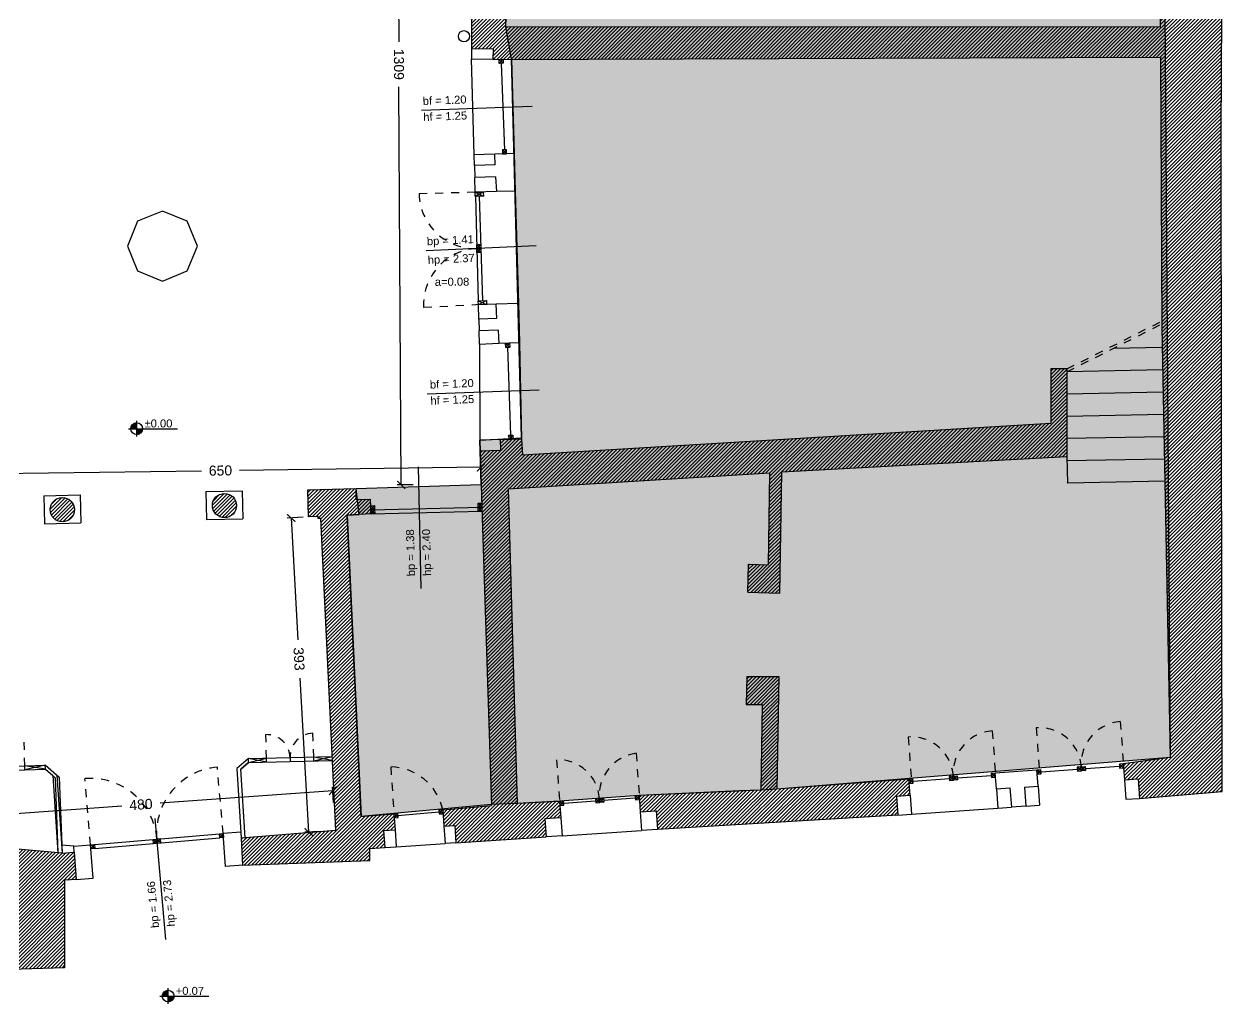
# Model space of a CAD drawing. Header units: millimetres. Extents: x -69 to 235, y 2 to 992.
# Drawn here: x -42.58 to -27.53, y 480.59 to 492.84 of the extents above; entities that cross this region are included whole.
import ezdxf
from ezdxf.enums import TextEntityAlignment as Align

# ---------------------------------------------------------------- set-up
doc = ezdxf.new("R2010")
doc.units = ezdxf.units.MM
doc.header["$LTSCALE"] = 0.01
doc.linetypes.add('HIDDEN2', pattern=[4.7625, 3.175, -1.5875])
for name, color, linetype in [('ob_A_linea_proiezione', 251, 'HIDDEN2'), ('ob_A_linea_v', 7, 'Continuous'), ('ob_A_linea_v2', 251, 'Continuous'), ('ob_A_muro', 1, 'Continuous'), ('ob_A_muro_r', 252, 'Continuous'), ('ob_cornici corrette', 3, 'Continuous'), ('ob_Q 1_50', 250, 'Continuous'), ('ob_retino chiaro', 254, 'Continuous'), ('ob_serramento_s', 3, 'Continuous')]:
    doc.layers.add(name, color=color, linetype=linetype)
doc.styles.add('m 1_50', font='arial.ttf', dxfattribs={"height": 0.125})
doc.styles.add('STYLE1', font='arial.ttf')
doc.dimstyles.new('m 1_50 cm', dxfattribs={"dimtxt": 0.1, "dimasz": 0.1, "dimexe": 0.05, "dimexo": 0.05, "dimgap": 0.1, "dimtad": 0, "dimdec": 1, "dimlfac": 100, "dimrnd": 1, "dimdsep": 46, "dimtxsty": 'm 1_50', "dimblk": 'ARCHTICK', "dimcen": 0.2, "dimadec": 0, "dimazin": 0, "dimtfac": 1, "dimtdec": 1, "dimtofl": 0, "dimtmove": 0, "dimatfit": 3, "dimldrblk": 'DOT', "dimfxl": 0.15, "dimfxlon": 1, "dimtolj": 1, "dimtzin": 0, "dimarcsym": 0})

# ---------------------------------------------------------------- blocks, each defined once
blk = doc.blocks.new('hhh-flat-15-flat-1-flat-1-flat-1-flat-1')
at = {"layer": 'ob_Q 1_50'}
for p, q in [((0.257, 5.715), (0.324, 5.781)), ((0.259, 5.708), (0.33, 5.779)), ((0.259, 5.725), (0.313, 5.779)), ((0.264, 5.739), (0.299, 5.775)), ((0.268, 5.708), (0.33, 5.77)), ((0.277, 5.708), (0.33, 5.761)), ((0.286, 5.708), (0.33, 5.752)), ((0.295, 5.708), (0.33, 5.744)), ((0.303, 5.708), (0.33, 5.735)), ((0.312, 5.708), (0.33, 5.726)), ((0.33, 5.61), (0.33, 5.806)), ((0.227, 5.708), (0.84, 5.708)), ((0.321, 5.708), (0.33, 5.717)), ((0.33, 5.638), (0.401, 5.708)), ((0.33, 5.646), (0.392, 5.708)), ((0.33, 5.655), (0.383, 5.708)), ((0.33, 5.664), (0.374, 5.708)), ((0.33, 5.673), (0.365, 5.708)), ((0.33, 5.682), (0.356, 5.708)), ((0.33, 5.691), (0.348, 5.708)), ((0.33, 5.699), (0.339, 5.708)), ((0.33, 5.708), (0.33, 5.708)), ((0.336, 5.635), (0.404, 5.702)), ((0.347, 5.636), (0.402, 5.692)), ((0.359, 5.64), (0.398, 5.679))]:
    blk.add_line(p, q, dxfattribs=at)
blk.add_circle((0.33, 5.708), 0.0735, dxfattribs=at)
blk = doc.blocks.new('_ARCHTICK')
at = {"color": 0, "linetype": 'ByBlock', "const_width": 0.15}
blk.add_lwpolyline([(-0.5, -0.5), (0.5, 0.5)], dxfattribs=at)
blk = doc.blocks.new('*D38')
at = {"layer": 'Defpoints', "color": 0, "transparency": 16777216}
for p in [(-36.943, 500.179), (-37.868, 487.079), (-36.871, 487.085)]:
    blk.add_point(p, dxfattribs=at)
at = {"layer": 'ob_Q 1_50', "color": 0, "lineweight": -2, "transparency": 16777216}
for p, q in [((-37.79, 500.174), (-37.99, 500.173)), ((-37.94, 500.173), (-37.899, 492.615)), ((-37.868, 487.079), (-37.896, 492.053)), ((-37.718, 487.08), (-37.918, 487.079))]:
    blk.add_line(p, q, dxfattribs=at)
at = {"layer": 'ob_Q 1_50', "color": 0, "lineweight": -2, "transparency": 16777216, "xscale": 0.1, "yscale": 0.1, "zscale": 0.1}
for p, rotation in [((-37.94, 500.173), 90.31597529251741), ((-37.868, 487.079), 270.3159752925174)]:
    blk.add_blockref('_ARCHTICK', p, dxfattribs=dict(at, rotation=rotation))
at = {"layer": 'ob_Q 1_50', "color": 0, "transparency": 16777216, "insert": (-37.897, 492.334), "char_height": 0.125, "attachment_point": 5, "rotation": 270.316, "style": 'm 1_50'}
blk.add_mtext('\\A1;1309', dxfattribs=at)
blk = doc.blocks.new('_Dot')
at = {"color": 0, "linetype": 'ByBlock', "lineweight": -2}
blk.add_line((-0.5, 0), (-1, 0), dxfattribs=at)
at = {"color": 0, "linetype": 'ByBlock', "const_width": 0.5}
blk.add_lwpolyline([(-0.25, 0, 1), (0.25, 0, 1)], format="xyb", close=True, dxfattribs=at)
blk = doc.blocks.new('*D39')
at = {"layer": 'Defpoints', "color": 0, "transparency": 16777216}
for p in [(-36.872, 487.299), (-36.869, 487.069), (-43.37, 486.921)]:
    blk.add_point(p, dxfattribs=at)
at = {"layer": 'ob_Q 1_50', "color": 0, "lineweight": -2, "transparency": 16777216}
for p, q in [((-36.87, 487.149), (-36.873, 487.349)), ((-43.372, 487.067), (-43.375, 487.267)), ((-43.374, 487.217), (-40.364, 487.255)), ((-36.872, 487.299), (-39.888, 487.261))]:
    blk.add_line(p, q, dxfattribs=at)
at = {"layer": 'ob_Q 1_50', "color": 0, "lineweight": -2, "transparency": 16777216, "xscale": 0.1, "yscale": 0.1, "zscale": 0.1}
for p, rotation in [((-36.872, 487.299), 0.7238928557998391), ((-43.374, 487.217), 180.7238928557998)]:
    blk.add_blockref('_ARCHTICK', p, dxfattribs=dict(at, rotation=rotation))
at = {"layer": 'ob_Q 1_50', "color": 0, "transparency": 16777216, "insert": (-40.126, 487.258), "char_height": 0.125, "attachment_point": 5, "rotation": 0.7239, "style": 'm 1_50'}
blk.add_mtext('\\A1;650', dxfattribs=at)
blk = doc.blocks.new('*D43')
at = {"layer": 'Defpoints', "color": 0, "transparency": 16777216}
for p in [(-38.906, 486.685), (-39.024, 482.741), (-38.687, 482.76)]:
    blk.add_point(p, dxfattribs=at)
at = {"layer": 'ob_Q 1_50', "color": 0, "lineweight": -2, "transparency": 16777216}
for p, q in [((-39.093, 486.675), (-39.293, 486.663)), ((-39.243, 486.666), (-39.158, 485.141)), ((-39.024, 482.741), (-39.131, 484.666)), ((-38.874, 482.75), (-39.074, 482.739))]:
    blk.add_line(p, q, dxfattribs=at)
at = {"layer": 'ob_Q 1_50', "color": 0, "lineweight": -2, "transparency": 16777216, "xscale": 0.1, "yscale": 0.1, "zscale": 0.1}
for p, rotation in [((-39.243, 486.666), 93.18883981444185), ((-39.024, 482.741), 273.1888398144418)]:
    blk.add_blockref('_ARCHTICK', p, dxfattribs=dict(at, rotation=rotation))
at = {"layer": 'ob_Q 1_50', "color": 0, "transparency": 16777216, "insert": (-39.145, 484.904), "char_height": 0.125, "attachment_point": 5, "rotation": 273.1888, "style": 'm 1_50'}
blk.add_mtext('\\A1;393', dxfattribs=at)
blk = doc.blocks.new('*D44')
at = {"layer": 'Defpoints', "color": 0, "transparency": 16777216}
for p in [(-38.723, 483.258), (-38.687, 482.76), (-43.481, 482.458)]:
    blk.add_point(p, dxfattribs=at)
at = {"layer": 'ob_Q 1_50', "color": 0, "lineweight": -2, "transparency": 16777216}
for p, q in [((-38.712, 483.109), (-38.727, 483.308)), ((-38.723, 483.258), (-40.879, 483.102)), ((-43.503, 482.761), (-43.518, 482.961)), ((-43.514, 482.911), (-41.358, 483.067))]:
    blk.add_line(p, q, dxfattribs=at)
at = {"layer": 'ob_Q 1_50', "color": 0, "lineweight": -2, "transparency": 16777216, "xscale": 0.1, "yscale": 0.1, "zscale": 0.1}
for p, rotation in [((-38.723, 483.258), 4.147953474628189), ((-43.514, 482.911), 184.1479534746282)]:
    blk.add_blockref('_ARCHTICK', p, dxfattribs=dict(at, rotation=rotation))
at = {"layer": 'ob_Q 1_50', "color": 0, "transparency": 16777216, "insert": (-41.119, 483.085), "char_height": 0.125, "attachment_point": 5, "rotation": 4.148, "style": 'm 1_50'}
blk.add_mtext('\\A1;480', dxfattribs=at)

msp = doc.modelspace()

# ---------------------------------------------------------------- hatches: boundary and pattern name
at = {"layer": 'ob_A_muro_r'}
h = msp.add_hatch(dxfattribs=at)
h.set_pattern_fill('ANSI31', color=256, scale=0.01)
h.paths.add_polyline_path([(-32.3185, 500.5182), (-36.5746, 500.6096), (-36.9479, 500.6038), (-36.9403, 500.3968), (-36.7382, 500.3935), (-36.7429, 500.1027), (-36.6429, 500.101), (-36.6461, 499.9632), (-36.4448, 499.9586), (-36.4406, 500.2066), (-28.3794, 500.0373), (-28.3855, 492.8007), (-36.56, 492.8016), (-36.5538, 493.0465), (-36.7538, 493.0485), (-36.757, 492.9234), (-36.9894, 492.9193), (-36.9883, 492.5319), (-36.7207, 492.5276), (-36.7216, 492.3965), (-28.3835, 492.4239), (-28.3682, 489.0498), (-28.2625, 483.6747), (-28.8476, 483.5955), (-28.8329, 483.3923), (-28.6641, 483.4045), (-28.6466, 483.1623), (-27.6137, 483.2472), (-27.6193, 487.9196), (-27.6236, 491.4904), (-27.6055, 495.1781), (-27.5287, 507.2617), (-28.5895, 507.2883), (-28.5968, 506.9908), (-28.7468, 506.9945), (-28.7539, 506.7149), (-28.4109, 506.7073), (-28.4246, 504.8676), (-28.502, 501.9136), (-28.5369, 500.4396), (-29.4441, 500.4564), (-29.4396, 500.6564), (-29.5395, 500.6585), (-29.5442, 500.4554), (-32.2203, 500.5161), (-32.0465, 506.8006), (-32.1465, 506.803), (-32.3203, 500.5182)])
h = msp.add_hatch(dxfattribs=at)
h.set_pattern_fill('ANSI31', color=256, scale=0.01)
h.paths.add_polyline_path([(-29.5516, 488.5284), (-29.7516, 488.5284), (-29.7516, 487.8513), (-36.3523, 487.4533), (-36.3644, 487.6543), (-36.6319, 487.6447), (-36.6272, 487.5135), (-36.8832, 487.5043), (-36.8604, 486.7999), (-36.7395, 483.0724), (-37.3493, 483.0205), (-37.346, 482.971), (-37.3456, 482.9706), (-37.346, 482.9706), (-37.3355, 482.8149), (-37.1995, 482.8247), (-37.185, 482.6069), (-36.0562, 482.6824), (-36.0737, 482.9061), (-35.8742, 482.9205), (-35.8861, 483.0727), (-35.8864, 483.0727), (-35.89, 483.1226), (-36.4209, 483.0959), (-36.533, 487.0278), (-33.262, 487.2317), (-33.2812, 486.0806), (-33.5311, 486.087), (-33.5367, 485.737), (-33.1368, 485.7242), (-33.1118, 487.2411), (-29.5516, 487.4329)])
h = msp.add_hatch(dxfattribs=at)
h.set_pattern_fill('ANSI31', color=256, scale=0.01)
h.paths.add_polyline_path([(-38.5449, 486.7015), (-38.2454, 486.7188), (-38.2499, 486.9012), (-38.4293, 486.8967), (-38.4327, 487.0339), (-39.0355, 487.0189), (-39.0279, 486.6817), (-38.9056, 486.685), (-38.905, 486.66), (-38.875, 486.6608), (-38.687, 482.7602), (-39.8682, 482.6645), (-39.849, 482.3279), (-38.2614, 482.3854), (-38.2614, 482.5355), (-38.0729, 482.5481), (-38.0894, 482.7603), (-37.9448, 482.7708), (-37.9564, 482.9203), (-37.9567, 482.9203), (-37.9603, 482.9702), (-38.3682, 482.9366)])
h = msp.add_hatch(dxfattribs=at)
h.set_pattern_fill('ANSI31', color=256, scale=0.01)
h.paths.add_polyline_path([(-40.2272, 486.8211, 1), (-39.9249, 486.8211, 1)])
h.paths.add_polyline_path([(-42.253, 486.7699, 1), (-41.9507, 486.7699, 1)])
h = msp.add_hatch(dxfattribs=at)
h.set_pattern_fill('ANSI31', color=256, scale=0.01)
h.paths.add_polyline_path([(-33.1526, 484.6866), (-33.5527, 484.6866), (-33.5582, 484.3366), (-33.3582, 484.3366), (-33.3753, 483.2642), (-33.6414, 483.257), (-34.8957, 483.1979), (-34.8924, 483.1483), (-34.8921, 483.1481), (-34.8924, 483.148), (-34.882, 482.9923), (-34.6825, 483.0067), (-34.6671, 482.775), (-31.6629, 482.9512), (-31.6801, 483.1902), (-31.5114, 483.2024), (-31.522, 483.3494), (-31.5222, 483.3494), (-31.526, 483.4018), (-33.1751, 483.2786)])
h = msp.add_hatch(dxfattribs=at)
h.set_pattern_fill('ANSI31', color=256, scale=0.01)
h.paths.add_polyline_path([(-46.6454, 482.7062), (-46.6385, 483.3317), (-47.0114, 483.3321), (-47.0183, 482.7046), (-47.0212, 481.1726), (-46.8206, 481.1709), (-46.8232, 480.9002), (-42.0721, 481.0453), (-42.0721, 482.1392), (-41.9264, 482.1498), (-41.9517, 482.4894), (-42.105, 482.4765), (-42.7505, 482.5343), (-43.4812, 482.4577), (-43.4812, 483.4912), (-43.4829, 483.4911), (-43.4812, 483.4915), (-43.4812, 483.5403), (-43.4858, 483.5411), (-43.4812, 483.5412), (-43.4812, 484.3108), (-43.7261, 484.298), (-43.7307, 482.1765), (-43.0103, 482.2439), (-43.0103, 481.6316), (-43.1673, 481.6316), (-43.1673, 481.4748), (-45.1215, 481.4534), (-45.1215, 481.3327), (-46.6274, 481.3346)])
at = {"layer": 'ob_retino chiaro'}
h = msp.add_hatch(color=256, dxfattribs=at)
h.dxf.hatch_style = 1
h.paths.add_polyline_path([(-38.5449, 486.7015), (-38.3951, 486.7102), (-38.4327, 487.0339), (-36.8696, 487.0846), (-36.888, 487.6365), (-36.3652, 487.668), (-36.4889, 492.3973), (-36.56, 492.8016), (-36.4406, 500.2066), (-37.9529, 500.2597), (-37.9963, 502.5772), (-38.2692, 502.9187), (-38.2692, 503.0303), (-38.5025, 503.0289), (-38.491, 504.46), (-38.2692, 504.454), (-38.2692, 504.5705), (-38.0192, 504.8833), (-37.991, 506.9143), (-28.4128, 506.7073), (-28.5369, 500.4396), (-28.3794, 500.0373), (-28.2625, 483.6747), (-33.1751, 483.2786), (-33.3754, 483.2636), (-34.8957, 483.1979), (-35.8901, 483.1255), (-36.4209, 483.0959), (-36.7399, 483.0856), (-38.3685, 482.9366)])

# ---------------------------------------------------------------- linework, layer by layer
at = {"layer": 'ob_A_linea_proiezione'}
for p, q in [((-36.9434, 490.7352), (-37.6456, 490.7159)), ((-36.8865, 489.3312), (-37.5879, 489.2936)), ((-29.5514, 488.5284), (-28.3695, 489.1241)), ((-29.5514, 488.4929), (-28.3695, 489.0885)), ((-29.936, 484.0441), (-29.8979, 483.5213)), ((-28.8856, 484.1206), (-28.8475, 483.5978)), ((-42.5695, 483.5698), (-42.5787, 483.8647)), ((-39.5505, 483.6663), (-39.5597, 483.9583)), ((-38.9607, 483.6789), (-38.97, 483.9768)), ((-31.5352, 483.9284), (-31.4971, 483.4056)), ((-30.4847, 484.0049), (-30.4467, 483.4821)), ((-34.9338, 483.7252), (-34.8954, 483.1979)), ((-35.928, 483.6453), (-35.8899, 483.1226)), ((-40.0928, 482.7248), (-40.1645, 483.5522)), ((-37.9983, 483.5559), (-37.9602, 482.9702)), ((-41.7474, 482.5809), (-41.8191, 483.4083))]:
    msp.add_line(p, q, dxfattribs=at)
for centre, radius, start, end in [((-36.9434, 490.7352), 0.7024, 181.57397, 271.62324), ((-36.8865, 489.3312), 0.7024, 93.01874, 183.06801), ((-29.8976, 483.5191), 0.5264, 3.92803, 94.19022), ((-28.8476, 483.5955), 0.5264, 94.1405, 184.40269), ((-39.5505, 483.6635), 0.295, 1.7956, 91.7956), ((-38.9608, 483.6822), 0.295, 91.8413, 181.8413), ((-31.4967, 483.4034), 0.5264, 3.92803, 94.19022), ((-30.4467, 483.4799), 0.5264, 94.1405, 184.40269), ((-34.8619, 483.199), 0.5317, 97.78105, 184.16494), ((-35.908, 483.1289), 0.5168, 3.48529, 92.2138), ((-40.0937, 482.7247), 0.8305, 94.88825, 185.01669), ((-38.0128, 482.8774), 0.6787, 12.17394, 88.78282), ((-41.7474, 482.5809), 0.8305, 4.91984, 94.95246)]:
    msp.add_arc(centre, radius, start, end, dxfattribs=at)
at = {"layer": 'ob_A_linea_v'}
for p, q in [((-28.3632, 488.7949), (-28.9691, 488.783)), ((-28.3577, 488.5164), (-29.5516, 488.4929)), ((-28.3522, 488.2378), (-29.5516, 488.2143)), ((-28.3468, 487.9593), (-29.5516, 487.9356)), ((-28.3413, 487.6808), (-29.5516, 487.657)), ((-29.5526, 487.4328), (-29.5461, 487.0999)), ((-28.3358, 487.4023), (-29.5516, 487.3784)), ((-28.3303, 487.1238), (-29.5461, 487.0999))]:
    msp.add_line(p, q, dxfattribs=at)
at = {"layer": 'ob_A_linea_v2'}
for p, q in [((-36.9563, 491.2019), (-36.9893, 492.4009)), ((-36.4889, 492.3973), (-36.4563, 491.2194)), ((-36.4433, 490.7512), (-36.4046, 489.3465)), ((-40.8517, 490.5007), (-41.161, 490.3726)), ((-40.5423, 490.3726), (-40.8517, 490.5007)), ((-41.161, 490.3726), (-41.2892, 490.0632)), ((-40.4141, 490.0632), (-40.5423, 490.3726)), ((-41.2892, 490.0632), (-41.161, 489.7538)), ((-40.5423, 489.7538), (-40.4141, 490.0632)), ((-41.161, 489.7538), (-40.8517, 489.6256)), ((-40.8517, 489.6256), (-40.5423, 489.7538)), ((-36.891, 488.8355), (-36.888, 487.6365)), ((-36.3909, 488.8533), (-36.3644, 487.6543)), ((-31.4941, 482.9634), (-30.4148, 483.0415)), ((-35.8582, 482.6956), (-34.8653, 482.7617)), ((-41.9565, 482.5653), (-42.1122, 482.5791)), ((-41.9517, 482.4894), (-41.9565, 482.5653)), ((-37.9296, 482.5576), (-37.3172, 482.5988))]:
    msp.add_line(p, q, dxfattribs=at)
for points in [[(-42.3333, 486.9441), (-41.88, 486.9544)], [(-42.3333, 486.9441), (-42.3241, 486.5937)], [(-41.88, 486.9544), (-41.8706, 486.6058)], [(-40.3075, 486.9953), (-39.8542, 487.0055)], [(-40.3075, 486.9953), (-40.2983, 486.6449)], [(-39.8542, 487.0055), (-39.8448, 486.657)], [(-42.3241, 486.5937), (-41.8706, 486.6058)], [(-40.2983, 486.6449), (-39.8448, 486.657)]]:
    msp.add_lwpolyline(points, dxfattribs=at)
at = {"layer": 'ob_A_muro'}
for p, q in [((-36.4563, 491.2194), (-36.6982, 491.2108)), ((-36.6935, 491.0796), (-36.6982, 491.2108)), ((-36.4563, 491.2194), (-36.4433, 490.7512)), ((-36.6935, 491.0796), (-36.9527, 491.0707)), ((-36.9527, 491.0707), (-36.9485, 490.9203)), ((-36.6882, 490.9295), (-36.9485, 490.9203)), ((-36.6882, 490.9295), (-36.6794, 490.7448)), ((-36.4433, 490.7512), (-36.6794, 490.7445)), ((-36.4046, 489.3465), (-36.6802, 489.3368)), ((-36.6738, 489.1582), (-36.6802, 489.3368)), ((-36.4046, 489.3465), (-36.3909, 488.8533)), ((-36.6738, 489.1582), (-36.8997, 489.1502)), ((-36.8997, 489.1502), (-36.8956, 489.003)), ((-36.6549, 489.0122), (-36.8956, 489.003)), ((-36.6549, 489.0122), (-36.6476, 488.8448)), ((-36.3909, 488.8533), (-36.6476, 488.8448)), ((-29.5516, 488.5284), (-29.7516, 488.5284)), ((-29.7516, 488.5284), (-29.7516, 487.8513)), ((-29.5516, 488.5284), (-29.5516, 487.4329)), ((-36.3523, 487.4533), (-29.7516, 487.8513)), ((-36.6319, 487.6447), (-36.3644, 487.6543)), ((-36.6319, 487.6447), (-36.6272, 487.5135)), ((-36.3644, 487.6543), (-36.3523, 487.4533)), ((-36.8832, 487.5043), (-36.6272, 487.5135)), ((-36.8832, 487.5043), (-36.8604, 486.7999)), ((-33.1118, 487.2411), (-29.5516, 487.4329)), ((-36.533, 487.0278), (-33.262, 487.2317)), ((-33.2812, 486.0806), (-33.262, 487.2317)), ((-33.1368, 485.7242), (-33.1118, 487.2411)), ((-39.0355, 487.0189), (-38.4327, 487.0339)), ((-38.4293, 486.8967), (-38.4327, 487.0339)), ((-36.533, 487.0278), (-36.4209, 483.0959)), ((-39.0279, 486.6817), (-39.0355, 487.019)), ((-38.4293, 486.8967), (-38.2493, 486.9012)), ((-38.2454, 486.7188), (-38.2499, 486.9012)), ((-36.8604, 486.7999), (-36.7395, 483.0724)), ((-38.9056, 486.685), (-39.0279, 486.6817)), ((-38.905, 486.66), (-38.9056, 486.685)), ((-38.2454, 486.7188), (-38.5449, 486.7015)), ((-33.5367, 485.737), (-33.5311, 486.087)), ((-33.5311, 486.087), (-33.2812, 486.0806)), ((-33.5367, 485.737), (-33.1368, 485.7242)), ((-33.5527, 484.6866), (-33.5582, 484.3366)), ((-33.5527, 484.6866), (-33.1526, 484.6866)), ((-33.1526, 484.6866), (-33.1751, 483.2786)), ((-33.5582, 484.3366), (-33.3582, 484.3366)), ((-33.3582, 484.3366), (-33.3753, 483.2642)), ((-30.4465, 483.4799), (-29.9269, 483.5175)), ((-30.4321, 483.2804), (-30.4465, 483.4799)), ((-29.9122, 483.3142), (-29.9269, 483.5175)), ((-31.5114, 483.2024), (-31.5258, 483.4018)), ((-30.4321, 483.2804), (-30.2633, 483.2926)), ((-30.2633, 483.2926), (-30.2458, 483.0504)), ((-30.0809, 483.302), (-29.9122, 483.3142)), ((-30.0809, 483.302), (-30.0636, 483.0631)), ((-35.89, 483.1226), (-35.8742, 482.9205)), ((-34.8957, 483.1979), (-34.882, 482.9923)), ((-31.6801, 483.1902), (-31.5114, 483.2024)), ((-31.6801, 483.1902), (-31.6629, 482.9512)), ((-37.9603, 482.9702), (-37.9448, 482.7708)), ((-37.3493, 483.0205), (-37.3355, 482.8149)), ((-34.882, 482.9923), (-34.6825, 483.0067)), ((-34.6825, 483.0067), (-34.6671, 482.775)), ((-30.0636, 483.0631), (-30.2458, 483.0504)), ((-37.3355, 482.8149), (-37.1995, 482.8247)), ((-37.1995, 482.8247), (-37.185, 482.6069)), ((-35.8742, 482.9205), (-36.0737, 482.9061)), ((-36.0737, 482.9061), (-36.0562, 482.6824)), ((-31.6629, 482.9512), (-34.6671, 482.775)), ((-38.687, 482.7602), (-39.8682, 482.6645)), ((-39.8682, 482.6645), (-39.849, 482.3279)), ((-38.0894, 482.7603), (-37.9448, 482.7708)), ((-38.0894, 482.7603), (-38.0729, 482.5481)), ((-37.185, 482.6069), (-36.0562, 482.6824)), ((-38.2614, 482.5355), (-38.0729, 482.5481)), ((-38.2614, 482.3854), (-38.2614, 482.5355)), ((-42.105, 482.4765), (-41.9517, 482.4894)), ((-41.9517, 482.4894), (-41.9264, 482.1498)), ((-39.849, 482.3279), (-38.2614, 482.3854))]:
    msp.add_line(p, q, dxfattribs=at)
for points in [[(-28.3794, 500.0373), (-28.3855, 492.8007), (-36.56, 492.8016), (-36.5538, 493.0465)], [(-36.9894, 492.9193), (-36.9883, 492.5319), (-36.7207, 492.5276), (-36.7216, 492.3965), (-28.3835, 492.4239), (-28.3682, 489.0498), (-28.2625, 483.6747), (-28.8476, 483.5955), (-28.8329, 483.3923), (-28.6641, 483.4045), (-28.6466, 483.1623), (-27.6137, 483.2472), (-27.6193, 487.9196), (-27.6236, 491.4904), (-27.6055, 495.1781)], [(-38.875, 486.6608), (-38.905, 486.66)], [(-38.875, 486.6608), (-38.875, 486.6608), (-38.687, 482.7602)], [(-38.5449, 486.7015), (-38.3682, 482.9366)], [(-33.3753, 483.2642), (-33.6414, 483.257), (-33.6414, 483.257), (-34.8957, 483.1979)], [(-31.5258, 483.4018), (-33.1751, 483.2786)], [(-35.89, 483.1226), (-35.89, 483.1226), (-36.4209, 483.0959)], [(-38.3685, 482.9366), (-37.9603, 482.9702)], [(-37.3493, 483.0205), (-36.7395, 483.0724)], [(-42.105, 482.4765), (-42.7505, 482.5343)], [(-41.9255, 482.1499), (-42.0721, 482.1392), (-42.0721, 481.0453), (-46.8232, 480.9002)]]:
    msp.add_lwpolyline(points, dxfattribs=at)
for centre in [(-42.1019, 486.7699), (-40.0761, 486.8211)]:
    msp.add_circle(centre, 0.1512, dxfattribs=at)
at = {"layer": 'ob_cornici corrette'}
for p, q in [((-36.7216, 492.3965), (-36.9893, 492.4009)), ((-36.6982, 491.2108), (-36.9563, 491.2019)), ((-36.9527, 491.0707), (-36.9563, 491.2019)), ((-36.9434, 490.7352), (-36.9485, 490.9203)), ((-36.6794, 490.7445), (-36.9434, 490.7352)), ((-36.6802, 489.3368), (-36.9046, 489.329)), ((-36.8997, 489.1502), (-36.9046, 489.329)), ((-36.891, 488.8355), (-36.8956, 489.003)), ((-36.6487, 488.8455), (-36.891, 488.8355)), ((-36.6319, 487.6447), (-36.888, 487.6365)), ((-36.888, 487.6365), (-36.8832, 487.5043)), ((-30.4321, 483.2804), (-30.4148, 483.0415)), ((-29.9122, 483.3142), (-29.8949, 483.0753)), ((-28.8329, 483.3923), (-28.8156, 483.1534)), ((-31.5114, 483.2024), (-31.4941, 482.9634)), ((-28.8156, 483.1534), (-28.6466, 483.1623)), ((-34.882, 482.9923), (-34.8653, 482.7617)), ((-31.6629, 482.9512), (-31.4941, 482.9634)), ((-30.4148, 483.0415), (-30.246, 483.0537)), ((-30.0636, 483.0631), (-29.8949, 483.0753)), ((-37.3355, 482.8149), (-37.3172, 482.5988)), ((-35.8742, 482.9205), (-35.8579, 482.6956)), ((-39.8731, 482.7402), (-40.0922, 482.7243)), ((-40.0622, 482.3101), (-40.0922, 482.7243)), ((-37.9448, 482.7708), (-37.9293, 482.5576)), ((-35.8579, 482.6956), (-36.0562, 482.6824)), ((-34.6671, 482.775), (-34.8653, 482.7617)), ((-41.9565, 482.5653), (-41.7475, 482.5804)), ((-41.7174, 482.1649), (-41.7475, 482.5804)), ((-38.0729, 482.5481), (-37.9293, 482.5576)), ((-37.185, 482.6069), (-37.3172, 482.5988)), ((-41.9264, 482.1498), (-41.7174, 482.1649))]:
    msp.add_line(p, q, dxfattribs=at)
for points in [[(-36.9883, 492.5319), (-36.9893, 492.4009)], [(-39.8436, 482.3284), (-40.0622, 482.3101)]]:
    msp.add_lwpolyline(points, dxfattribs=at)
msp.add_circle((-37.0845, 492.6855), 0.0697, dxfattribs=at)
at = {"layer": 'ob_Q 1_50'}
for p, q in [((-36.2333, 491.8072), (-37.6149, 491.7563)), ((-36.1807, 490.0663), (-37.5574, 490.004)), ((-36.1441, 488.2635), (-37.5422, 488.2121)), ((-37.6565, 487.3027), (-37.6225, 485.7854)), ((-40.9439, 482.9106), (-40.8113, 481.3988))]:
    msp.add_line(p, q, dxfattribs=at)
at = {"layer": 'ob_retino chiaro'}
msp.add_lwpolyline([(-28.3794, 500.0373), (-28.2625, 483.6747), (-33.1751, 483.2786), (-33.3754, 483.2636), (-34.8957, 483.1979), (-35.8901, 483.1255), (-36.4209, 483.0959), (-36.7399, 483.0856), (-38.3685, 482.9366), (-38.5449, 486.7015), (-38.3951, 486.7102), (-38.4327, 487.0339), (-36.8696, 487.0846), (-36.888, 487.6365), (-36.3652, 487.668), (-36.4889, 492.3973), (-36.56, 492.8016), (-36.4406, 500.2066)], dxfattribs=at)
at = {"layer": 'ob_serramento_s'}
for p, q in [((-36.6453, 492.3968), (-36.5936, 492.347)), ((-36.6453, 492.3968), (-36.5936, 492.347)), ((-36.5953, 492.3969), (-36.6435, 492.3452)), ((-36.5953, 492.3969), (-36.6435, 492.3452)), ((-36.6185, 492.3461), (-36.5788, 491.2651)), ((-36.6185, 492.3461), (-36.5788, 491.2651)), ((-36.6038, 491.2642), (-36.552, 491.216)), ((-36.6038, 491.2642), (-36.552, 491.216)), ((-36.5538, 491.2659), (-36.602, 491.2142)), ((-36.5538, 491.2659), (-36.602, 491.2142)), ((-36.9434, 490.7352), (-36.8417, 490.6888)), ((-36.9434, 490.7352), (-36.8417, 490.6888)), ((-36.8423, 490.7389), (-36.943, 490.6852)), ((-36.8423, 490.7389), (-36.943, 490.6852)), ((-36.9421, 490.6853), (-36.905, 489.3803)), ((-36.9421, 490.6853), (-36.905, 489.3803)), ((-36.8924, 490.688), (-36.8544, 489.3818)), ((-36.8924, 490.688), (-36.8544, 489.3818)), ((-36.925, 490.0831), (-36.8734, 490.0349)), ((-36.925, 490.0831), (-36.8734, 490.0349)), ((-36.8749, 490.0848), (-36.9235, 490.0331)), ((-36.8749, 490.0848), (-36.9235, 490.0331)), ((-36.8734, 490.0349), (-36.9221, 489.9831)), ((-36.8734, 490.0349), (-36.9221, 489.9831)), ((-36.9235, 490.0331), (-36.8719, 489.9849)), ((-36.9235, 490.0331), (-36.8719, 489.9849)), ((-36.905, 489.3791), (-36.8033, 489.3326)), ((-36.905, 489.3791), (-36.8033, 489.3326)), ((-36.8038, 489.3828), (-36.9046, 489.329)), ((-36.8038, 489.3828), (-36.9046, 489.329)), ((-36.5634, 488.8474), (-36.5116, 488.7993)), ((-36.5634, 488.8474), (-36.5116, 488.7993)), ((-36.5616, 488.7975), (-36.5134, 488.8492)), ((-36.5616, 488.7975), (-36.5134, 488.8492)), ((-36.5616, 488.7975), (-36.5116, 488.7993)), ((-36.5616, 488.7975), (-36.5116, 488.7993)), ((-36.497, 487.7002), (-36.5366, 488.7984)), ((-36.497, 487.7002), (-36.5366, 488.7984)), ((-36.522, 487.6993), (-36.4721, 487.7011)), ((-36.522, 487.6993), (-36.4721, 487.7011)), ((-36.5202, 487.6487), (-36.522, 487.6993)), ((-36.522, 487.6993), (-36.4709, 487.6505)), ((-36.5202, 487.6487), (-36.522, 487.6993)), ((-36.522, 487.6993), (-36.4709, 487.6505)), ((-36.4721, 487.7011), (-36.5202, 487.6487)), ((-36.4721, 487.7011), (-36.5202, 487.6487)), ((-36.4709, 487.6505), (-36.5202, 487.6487)), ((-36.4709, 487.6505), (-36.5202, 487.6487)), ((-36.4721, 487.7011), (-36.4709, 487.6505)), ((-36.4721, 487.7011), (-36.4709, 487.6505)), ((-38.2477, 486.8189), (-38.2002, 486.77)), ((-38.2477, 486.8189), (-38.2002, 486.77)), ((-38.2471, 486.7688), (-36.8615, 486.7999)), ((-38.2471, 486.7688), (-36.8615, 486.7999)), ((-38.2013, 486.8199), (-38.2466, 486.7689)), ((-38.2013, 486.8199), (-38.2466, 486.7689)), ((-38.2465, 486.7688), (-38.199, 486.7199)), ((-38.2465, 486.7688), (-38.199, 486.7199)), ((-38.2001, 486.7699), (-38.2454, 486.7188)), ((-38.2001, 486.7699), (-38.2454, 486.7188)), ((-38.2454, 486.7188), (-36.8599, 486.7499)), ((-38.2454, 486.7188), (-36.8599, 486.7499)), ((-36.9088, 486.8488), (-36.8613, 486.7999)), ((-36.9088, 486.8488), (-36.8613, 486.7999)), ((-36.8624, 486.8499), (-36.9077, 486.7988)), ((-36.8624, 486.8499), (-36.9077, 486.7988)), ((-36.9077, 486.7988), (-36.8602, 486.7499)), ((-36.9077, 486.7988), (-36.8602, 486.7499)), ((-36.8613, 486.7999), (-36.9066, 486.7489)), ((-36.8613, 486.7999), (-36.9066, 486.7489)), ((-43.1592, 483.5513), (-42.5695, 483.5698)), ((-43.1592, 483.5513), (-42.5695, 483.5698)), ((-42.3125, 483.5279), (-42.5708, 483.5699)), ((-42.3125, 483.5279), (-42.5708, 483.5699)), ((-42.5679, 483.5198), (-42.5695, 483.5698)), ((-42.5679, 483.5198), (-42.5695, 483.5698)), ((-42.3141, 483.5779), (-42.5679, 483.5199)), ((-42.3141, 483.5779), (-42.5679, 483.5199)), ((-42.3125, 483.5279), (-42.3146, 483.5778)), ((-42.3125, 483.5279), (-42.3146, 483.5778)), ((-42.3128, 483.5778), (-42.1397, 483.4266)), ((-42.3128, 483.5778), (-42.1687, 483.452)), ((-39.7755, 483.6614), (-39.9214, 483.534)), ((-39.7755, 483.6614), (-39.9214, 483.534)), ((-39.7756, 483.6117), (-39.871, 483.5285)), ((-39.7756, 483.612), (-39.5506, 483.6663)), ((-39.7756, 483.612), (-39.5506, 483.6663)), ((-39.7756, 483.6117), (-39.7755, 483.6614)), ((-39.7756, 483.6117), (-39.7755, 483.6614)), ((-39.5481, 483.6163), (-39.7755, 483.6614)), ((-39.5481, 483.6163), (-39.7755, 483.6614)), ((-39.549, 483.6165), (-39.5505, 483.6663)), ((-39.549, 483.6165), (-39.5505, 483.6663)), ((-39.2556, 483.6727), (-39.254, 483.6227)), ((-39.2556, 483.6727), (-39.254, 483.6227)), ((-38.7291, 483.6339), (-38.9607, 483.6789)), ((-38.9591, 483.629), (-38.9607, 483.6789)), ((-38.7291, 483.6339), (-38.9607, 483.6789)), ((-38.9591, 483.629), (-38.9607, 483.6789)), ((-38.9591, 483.629), (-38.7315, 483.6838)), ((-38.9591, 483.629), (-38.7315, 483.6838)), ((-29.3208, 483.5338), (-28.8955, 483.5647)), ((-29.3208, 483.5338), (-28.8955, 483.5647)), ((-28.8438, 483.5434), (-28.8972, 483.5897)), ((-28.8438, 483.5434), (-28.8972, 483.5897)), ((-28.8474, 483.5933), (-28.8937, 483.5398)), ((-28.8474, 483.5933), (-28.8937, 483.5398)), ((-43.1576, 483.5013), (-42.5679, 483.5198)), ((-43.1576, 483.5013), (-42.5679, 483.5198)), ((-42.3125, 483.5279), (-42.1894, 483.4204)), ((-42.3125, 483.5279), (-42.2184, 483.4457)), ((-42.2184, 483.4457), (-42.1554, 482.4811)), ((-42.1894, 483.4204), (-42.1554, 482.4811)), ((-42.1687, 483.452), (-42.105, 482.4765)), ((-42.1397, 483.4266), (-42.105, 482.4765)), ((-39.9214, 483.534), (-39.8682, 482.6645)), ((-39.9214, 483.534), (-39.8682, 482.6645)), ((-30.9679, 483.3896), (-31.0213, 483.4358)), ((-30.9679, 483.3896), (-31.0213, 483.4358)), ((-30.9715, 483.4394), (-31.0178, 483.386)), ((-30.9715, 483.4394), (-31.0178, 483.386)), ((-30.9679, 483.3896), (-30.9716, 483.4394)), ((-30.9716, 483.4394), (-30.9181, 483.3932)), ((-30.9679, 483.3896), (-30.9716, 483.4394)), ((-30.9716, 483.4394), (-30.9181, 483.3932)), ((-30.9679, 483.3896), (-30.9715, 483.4394)), ((-30.9679, 483.3896), (-30.9715, 483.4394)), ((-30.9679, 483.3896), (-30.9218, 483.4431)), ((-30.9679, 483.3896), (-30.9218, 483.4431)), ((-30.9199, 483.4181), (-30.4947, 483.449)), ((-30.9199, 483.4181), (-30.4947, 483.449)), ((-30.443, 483.4278), (-30.4964, 483.474)), ((-30.443, 483.4278), (-30.4964, 483.474)), ((-30.4466, 483.4776), (-30.4929, 483.4241)), ((-30.4466, 483.4776), (-30.4929, 483.4241)), ((-29.8732, 483.4686), (-29.9266, 483.5149)), ((-29.8732, 483.4686), (-29.9266, 483.5149)), ((-29.8768, 483.5185), (-29.9231, 483.465)), ((-29.8768, 483.5185), (-29.9231, 483.465)), ((-29.8732, 483.4686), (-29.8768, 483.5185)), ((-29.8732, 483.4686), (-29.8768, 483.5185)), ((-29.8732, 483.4686), (-29.8768, 483.5185)), ((-29.8732, 483.4686), (-29.8768, 483.5185)), ((-29.875, 483.4935), (-29.4205, 483.5266)), ((-29.875, 483.4935), (-29.4205, 483.5266)), ((-29.3688, 483.5052), (-29.4222, 483.5515)), ((-29.3688, 483.5052), (-29.4222, 483.5515)), ((-29.3724, 483.5551), (-29.4187, 483.5016)), ((-29.3724, 483.5551), (-29.4187, 483.5016)), ((-29.3724, 483.5551), (-29.3189, 483.5089)), ((-29.3688, 483.5052), (-29.3724, 483.5551)), ((-29.3688, 483.5052), (-29.3724, 483.5551)), ((-29.3724, 483.5551), (-29.3189, 483.5089)), ((-29.3688, 483.5052), (-29.3724, 483.5551)), ((-29.3688, 483.5052), (-29.3724, 483.5551)), ((-29.3688, 483.5052), (-29.3227, 483.5587)), ((-29.3688, 483.5052), (-29.3227, 483.5587)), ((-31.4723, 483.353), (-31.5257, 483.3992)), ((-31.4723, 483.353), (-31.5257, 483.3992)), ((-31.476, 483.4028), (-31.5222, 483.3494)), ((-31.476, 483.4028), (-31.5222, 483.3494)), ((-31.4723, 483.353), (-31.476, 483.4028)), ((-31.4723, 483.353), (-31.476, 483.4028)), ((-31.4723, 483.353), (-31.476, 483.4028)), ((-31.4723, 483.353), (-31.476, 483.4028)), ((-31.4741, 483.3779), (-31.0196, 483.4109)), ((-31.4741, 483.3779), (-31.0196, 483.4109)), ((-35.8365, 483.0763), (-35.8899, 483.1226)), ((-35.8365, 483.0763), (-35.8899, 483.1226)), ((-35.8401, 483.1262), (-35.8864, 483.0727)), ((-35.8401, 483.1262), (-35.8864, 483.0727)), ((-35.8365, 483.0763), (-35.8401, 483.1262)), ((-35.8365, 483.0763), (-35.8401, 483.1262)), ((-35.8383, 483.1012), (-35.4402, 483.1318)), ((-35.8383, 483.1012), (-35.4402, 483.1318)), ((-35.3886, 483.1105), (-35.442, 483.1567)), ((-35.3886, 483.1105), (-35.442, 483.1567)), ((-35.3922, 483.1603), (-35.4384, 483.1068)), ((-35.3922, 483.1603), (-35.4384, 483.1068)), ((-35.3922, 483.1603), (-35.3387, 483.1141)), ((-35.3886, 483.1104), (-35.3922, 483.1603)), ((-35.3886, 483.1104), (-35.3922, 483.1603)), ((-35.3922, 483.1603), (-35.3387, 483.1141)), ((-35.3886, 483.1104), (-35.3922, 483.1603)), ((-35.3886, 483.1104), (-35.3922, 483.1603)), ((-35.3886, 483.1105), (-35.3424, 483.1639)), ((-35.3886, 483.1105), (-35.3424, 483.1639)), ((-35.3405, 483.139), (-34.9438, 483.1694)), ((-35.3405, 483.139), (-34.9438, 483.1694)), ((-34.8921, 483.1481), (-34.9455, 483.1943)), ((-34.8921, 483.1481), (-34.9455, 483.1943)), ((-34.8957, 483.1979), (-34.942, 483.1444)), ((-34.8957, 483.1979), (-34.942, 483.1444)), ((-37.9068, 482.9239), (-37.9602, 482.9702)), ((-37.9068, 482.9239), (-37.9602, 482.9702)), ((-37.9104, 482.9738), (-37.9567, 482.9203)), ((-37.9104, 482.9738), (-37.9567, 482.9203)), ((-37.9068, 482.9239), (-37.9104, 482.9738)), ((-37.9068, 482.9239), (-37.9104, 482.9738)), ((-37.9086, 482.9489), (-37.3974, 482.9919)), ((-37.9086, 482.9489), (-37.3974, 482.9919)), ((-37.3991, 483.0169), (-37.3456, 482.9706)), ((-37.3991, 483.0169), (-37.3456, 482.9706)), ((-37.3955, 482.967), (-37.3493, 483.0205)), ((-37.3955, 482.967), (-37.3493, 483.0205)), ((-41.701, 482.5843), (-40.139, 482.7199)), ((-41.701, 482.5843), (-40.139, 482.7199)), ((-41.6969, 482.5345), (-40.1348, 482.6701)), ((-41.6969, 482.5345), (-40.1348, 482.6701)), ((-40.0886, 482.6745), (-40.139, 482.7199)), ((-40.0886, 482.6745), (-40.139, 482.7199)), ((-40.0928, 482.7243), (-40.1348, 482.6701)), ((-40.0928, 482.7243), (-40.1348, 482.6701)), ((-41.6969, 482.5345), (-41.7474, 482.5804)), ((-41.6969, 482.5345), (-41.7474, 482.5804)), ((-41.701, 482.5843), (-41.7432, 482.5306)), ((-41.701, 482.5843), (-41.7432, 482.5306)), ((-40.9158, 482.6023), (-40.9664, 482.6482)), ((-40.9158, 482.6023), (-40.9664, 482.6482)), ((-40.92, 482.6521), (-40.9622, 482.5984)), ((-40.92, 482.6521), (-40.9622, 482.5984)), ((-40.92, 482.6521), (-40.8693, 482.6065)), ((-40.92, 482.6521), (-40.9158, 482.6023)), ((-40.92, 482.6521), (-40.8693, 482.6065)), ((-40.92, 482.6521), (-40.9158, 482.6023)), ((-40.9156, 482.6023), (-40.8737, 482.6563)), ((-40.9156, 482.6023), (-40.8737, 482.6563))]:
    msp.add_line(p, q, dxfattribs=at)
for points in [[(-36.5953, 492.3969), (-36.5936, 492.347), (-36.6435, 492.3452), (-36.6453, 492.3968)], [(-36.5953, 492.3969), (-36.5936, 492.347), (-36.6435, 492.3452), (-36.6453, 492.3968)], [(-36.552, 491.216), (-36.5538, 491.2659), (-36.6038, 491.2642), (-36.602, 491.2142)], [(-36.552, 491.216), (-36.5538, 491.2659), (-36.6038, 491.2642), (-36.602, 491.2142)], [(-36.8423, 490.7389), (-36.8417, 490.6888), (-36.943, 490.6852), (-36.9434, 490.7352)], [(-36.8423, 490.7389), (-36.8417, 490.6888), (-36.943, 490.6852), (-36.9434, 490.7352)], [(-36.8749, 490.0848), (-36.8734, 490.0349), (-36.9235, 490.0331), (-36.925, 490.0831)], [(-36.8749, 490.0848), (-36.8734, 490.0349), (-36.9235, 490.0331), (-36.925, 490.0831)], [(-36.8734, 490.0349), (-36.8719, 489.9849), (-36.9221, 489.9831), (-36.9235, 490.0331)], [(-36.8734, 490.0349), (-36.8719, 489.9849), (-36.9221, 489.9831), (-36.9235, 490.0331)], [(-36.8038, 489.3828), (-36.8033, 489.3326), (-36.9046, 489.329), (-36.905, 489.3791)], [(-36.8038, 489.3828), (-36.8033, 489.3326), (-36.9046, 489.329), (-36.905, 489.3791)], [(-38.2477, 486.8189), (-38.2013, 486.8199), (-38.2002, 486.77), (-38.2466, 486.7689)], [(-38.2477, 486.8189), (-38.2013, 486.8199), (-38.2002, 486.77), (-38.2466, 486.7689)], [(-38.2465, 486.7688), (-38.2001, 486.7699), (-38.199, 486.7199), (-38.2454, 486.7188)], [(-38.2465, 486.7688), (-38.2001, 486.7699), (-38.199, 486.7199), (-38.2454, 486.7188)], [(-36.9088, 486.8488), (-36.8624, 486.8499), (-36.8613, 486.7999), (-36.9077, 486.7988)], [(-36.9088, 486.8488), (-36.8624, 486.8499), (-36.8613, 486.7999), (-36.9077, 486.7988)], [(-36.9077, 486.7988), (-36.8613, 486.7999), (-36.8602, 486.7499), (-36.9066, 486.7489)], [(-36.9077, 486.7988), (-36.8613, 486.7999), (-36.8602, 486.7499), (-36.9066, 486.7489)], [(-40.139, 482.7199), (-40.0928, 482.7243), (-40.0886, 482.6745), (-40.1348, 482.6701)], [(-40.139, 482.7199), (-40.0928, 482.7243), (-40.0886, 482.6745), (-40.1348, 482.6701)], [(-41.7474, 482.5804), (-41.701, 482.5843), (-41.6969, 482.5345), (-41.7432, 482.5306)], [(-41.7474, 482.5804), (-41.701, 482.5843), (-41.6969, 482.5345), (-41.7432, 482.5306)], [(-40.9664, 482.6482), (-40.92, 482.6521), (-40.9158, 482.6023), (-40.9622, 482.5984)], [(-40.9664, 482.6482), (-40.92, 482.6521), (-40.9158, 482.6023), (-40.9622, 482.5984)], [(-40.8737, 482.6563), (-40.92, 482.6521), (-40.9156, 482.6023), (-40.8693, 482.6065)], [(-40.8737, 482.6563), (-40.92, 482.6521), (-40.9156, 482.6023), (-40.8693, 482.6065)]]:
    msp.add_lwpolyline(points, close=True, dxfattribs=at)
for points in [[(-36.5616, 488.7975), (-36.5633, 488.8476), (-36.5134, 488.8492), (-36.5116, 488.7993)], [(-36.5616, 488.7975), (-36.5633, 488.8476), (-36.5134, 488.8492), (-36.5116, 488.7993)], [(-42.5702, 483.5698), (-42.3128, 483.5778), (-42.3128, 483.5778)], [(-42.5702, 483.5698), (-42.3128, 483.5778), (-42.3128, 483.5778)], [(-39.8183, 482.6675), (-39.871, 483.5285), (-39.7756, 483.6117)], [(-39.7756, 483.6117), (-38.7291, 483.6339)], [(-39.7756, 483.6117), (-38.7291, 483.6339)], [(-39.7755, 483.6614), (-38.7315, 483.6838)], [(-39.7755, 483.6614), (-38.7315, 483.6838)], [(-28.8474, 483.5932), (-28.8973, 483.5896), (-28.8937, 483.5398), (-28.8438, 483.5434)], [(-28.8474, 483.5932), (-28.8973, 483.5896), (-28.8937, 483.5398), (-28.8438, 483.5434)], [(-42.5679, 483.5198), (-42.3124, 483.5278)], [(-42.5679, 483.5198), (-42.3124, 483.5278)], [(-39.8183, 482.6675), (-39.871, 483.5285)], [(-30.9715, 483.4394), (-31.0214, 483.4358), (-31.0178, 483.386), (-30.9679, 483.3896)], [(-30.9715, 483.4394), (-31.0214, 483.4358), (-31.0178, 483.386), (-30.9679, 483.3896)], [(-30.9716, 483.4394), (-30.9217, 483.4431), (-30.9181, 483.3932), (-30.9679, 483.3896)], [(-30.9716, 483.4394), (-30.9217, 483.4431), (-30.9181, 483.3932), (-30.9679, 483.3896)], [(-30.4466, 483.4776), (-30.4965, 483.474), (-30.4928, 483.4241), (-30.443, 483.4277)], [(-30.4466, 483.4776), (-30.4965, 483.474), (-30.4928, 483.4241), (-30.443, 483.4277)], [(-29.8768, 483.5185), (-29.9267, 483.5149), (-29.9231, 483.465), (-29.8732, 483.4686)], [(-29.8768, 483.5185), (-29.9267, 483.5149), (-29.9231, 483.465), (-29.8732, 483.4686)], [(-29.3724, 483.5551), (-29.4223, 483.5515), (-29.4187, 483.5016), (-29.3688, 483.5052)], [(-29.3724, 483.5551), (-29.4223, 483.5515), (-29.4187, 483.5016), (-29.3688, 483.5052)], [(-29.3724, 483.5551), (-29.3226, 483.5587), (-29.3189, 483.5089), (-29.3688, 483.5052)], [(-29.3724, 483.5551), (-29.3226, 483.5587), (-29.3189, 483.5089), (-29.3688, 483.5052)], [(-31.476, 483.4028), (-31.5258, 483.3992), (-31.5222, 483.3494), (-31.4723, 483.353)], [(-31.476, 483.4028), (-31.5258, 483.3992), (-31.5222, 483.3494), (-31.4723, 483.353)], [(-35.8401, 483.1262), (-35.89, 483.1226), (-35.8864, 483.0727), (-35.8365, 483.0763)], [(-35.8401, 483.1262), (-35.89, 483.1226), (-35.8864, 483.0727), (-35.8365, 483.0763)], [(-35.3922, 483.1603), (-35.442, 483.1567), (-35.4384, 483.1068), (-35.3886, 483.1105)], [(-35.3922, 483.1603), (-35.442, 483.1567), (-35.4384, 483.1068), (-35.3886, 483.1105)], [(-35.3922, 483.1603), (-35.3423, 483.164), (-35.3387, 483.1141), (-35.3886, 483.1105)], [(-35.3922, 483.1603), (-35.3423, 483.164), (-35.3387, 483.1141), (-35.3886, 483.1105)], [(-34.8957, 483.1979), (-34.9456, 483.1943), (-34.942, 483.1444), (-34.8921, 483.1481)], [(-34.8957, 483.1979), (-34.9456, 483.1943), (-34.942, 483.1444), (-34.8921, 483.1481)], [(-37.9104, 482.9738), (-37.9603, 482.9702), (-37.9567, 482.9203), (-37.9068, 482.9239)], [(-37.9104, 482.9738), (-37.9603, 482.9702), (-37.9567, 482.9203), (-37.9068, 482.9239)], [(-37.3493, 483.0205), (-37.3992, 483.0169), (-37.3956, 482.967), (-37.3457, 482.9706)], [(-37.3493, 483.0205), (-37.3992, 483.0169), (-37.3956, 482.967), (-37.3457, 482.9706)]]:
    msp.add_lwpolyline(points, dxfattribs=at)

# ---------------------------------------------------------------- block references
at = {"layer": 'ob_Q 1_50'}
for p in [(-41.5017, 482.0737), (-41.1092, 474.9833)]:
    msp.add_blockref('hhh-flat-15-flat-1-flat-1-flat-1-flat-1', p, dxfattribs=at)

# ---------------------------------------------------------------- texts
at = {"layer": 'ob_Q 1_50', "style": 'STYLE1'}
for s, rotation, p in [('bf = 1.20', 2.26057, (-37.5994, 491.8751)), ('hf = 1.25', 2.26057, (-37.5926, 491.6747)), ('bp = 1.41', 2.74784, (-37.5474, 490.1226)), ('hp = 2.37', 2.74784, (-37.5368, 489.8891)), ('a=0.08', 0.32598, (-37.4486, 489.6166)), ('bf = 1.20', 2.26057, (-37.5102, 488.3314)), ('hf = 1.25', 2.26057, (-37.5034, 488.131)), ('bp = 1.38', 91.4388, (-37.744, 485.9377)), ('hp = 2.40', 91.4388, (-37.5435, 485.9416)), ('bp = 1.66', 95.16844, (-40.9425, 481.5428)), ('hp = 2.73', 95.16844, (-40.7427, 481.5598))]:
    msp.add_text(s, height=0.1, rotation=rotation, dxfattribs=at).set_placement(p, align=Align.MIDDLE_LEFT)
for tag, p in [('%%P0.00', (-40.9001, 487.7973)), ('+0.07', (-40.5076, 480.7069))]:
    msp.add_attdef(tag, text='000', height=0.1, dxfattribs=at).set_placement(p, align=Align.CENTER)

# ---------------------------------------------------------------- dimensions: what is measured, and where the dimension line sits
at = {"layer": 'ob_Q 1_50'}
for base, p1, p2, angle, picture, middle, dimtype in [((-37.8682, 487.079), (-36.9429, 500.1789), (-36.8707, 487.0845), 270.31598, '*D38', (-37.8972, 492.3341), 161), ((-36.872, 487.2994), (-43.3704, 486.9215), (-36.8691, 487.069), 0.72389, '*D39', (-40.1262, 487.2583), 160), ((-39.0241, 482.7414), (-38.9056, 486.685), (-38.687, 482.7602), 273.18884, '*D43', (-39.1446, 484.9038), 161)]:
    dim = msp.add_linear_dim(base=base, p1=p1, p2=p2, angle=angle, dimstyle='m 1_50 cm', dxfattribs=at)
    dim.commit()
    dim.dimension.update_dxf_attribs({"geometry": picture, "text_midpoint": middle, "dimtype": dimtype})
dim = msp.add_linear_dim(base=(-38.7231, 483.2584), p1=(-43.4812, 482.4577), p2=(-38.687, 482.7602), angle=4.14795, dimstyle='m 1_50 cm', dxfattribs=at)
dim.commit()
dim.dimension.update_dxf_attribs({"geometry": '*D44', "text_midpoint": (-41.1186, 483.0847)})

doc.saveas('drawing.dxf')
